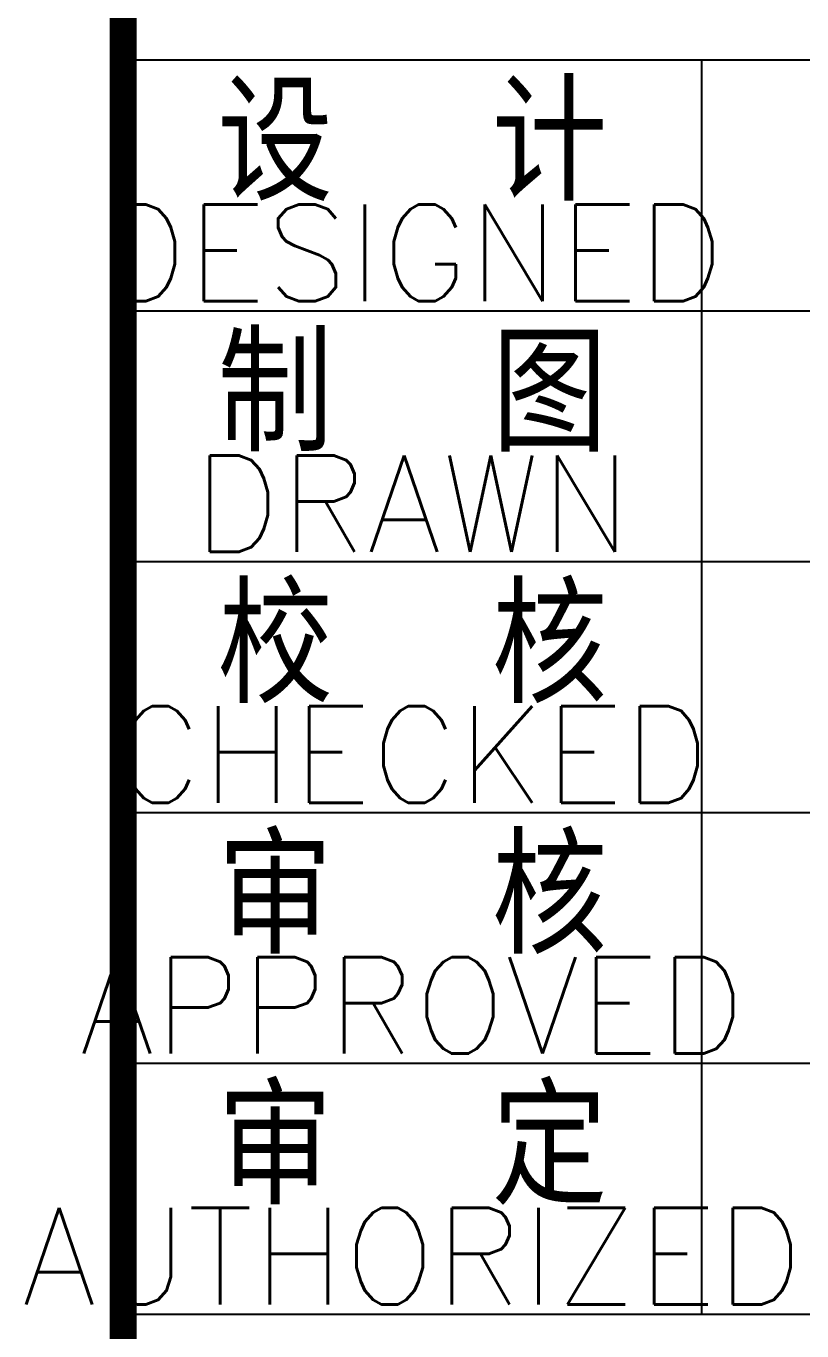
# Model space of a CAD drawing. Header units: millimetres. Extents: x 865974 to 875117, y 40174 to 44891.
# Drawn here: x 869462.51 to 869482.63, y 40193.14 to 40226.95 of the extents above; entities that cross this region are included whole.
import ezdxf
from ezdxf.enums import TextEntityAlignment as Align

# ---------------------------------------------------------------- set-up
doc = ezdxf.new("R2010")
doc.units = ezdxf.units.MM
doc.header["$LTSCALE"] = 1000
doc.header["$MEASUREMENT"] = 0
doc.styles.add('ECEC_TQ', font='txt_l.shx', dxfattribs={"bigfont": 'hztxt_l.shx'})

msp = doc.modelspace()

# ---------------------------------------------------------------- linework, layer by layer
for p, q in [((869465.031, 40226.078), (869575.031, 40226.078)), ((869480.031, 40193.578), (869480.031, 40226.078)), ((869465.031, 40219.578), (869520.031, 40219.578)), ((869465.031, 40213.078), (869520.031, 40213.078)), ((869465.031, 40206.578), (869520.031, 40206.578)), ((869465.031, 40200.078), (869520.031, 40200.078)), ((869465.031, 40193.578), (869645.031, 40193.578))]:
    msp.add_line(p, q)
at = {"const_width": 0.7}
msp.add_lwpolyline([(869465.031, 40243.578), (869465.031, 40183.578)], dxfattribs=at)

# ---------------------------------------------------------------- texts
at = {"style": 'ECEC_TQ'}
for s, height, p in [('设  计', 3, (869472.531, 40224.078)), ('DESIGNED', 2.5, (869472.531, 40221.078)), ('制  图', 3, (869472.531, 40217.578)), ('DRAWN', 2.5, (869472.531, 40214.578)), ('校  核', 3, (869472.531, 40211.078)), ('CHECKED', 2.5, (869472.531, 40208.078)), ('审  核', 3, (869472.531, 40204.578)), ('APPROVED', 2.5, (869472.531, 40201.578)), ('审  定', 3, (869472.531, 40198.078)), ('AUTHORIZED', 2.5, (869472.531, 40195.078))]:
    msp.add_text(s, height=height, dxfattribs=at).set_placement(p, align=Align.MIDDLE)

doc.saveas('drawing.dxf')
